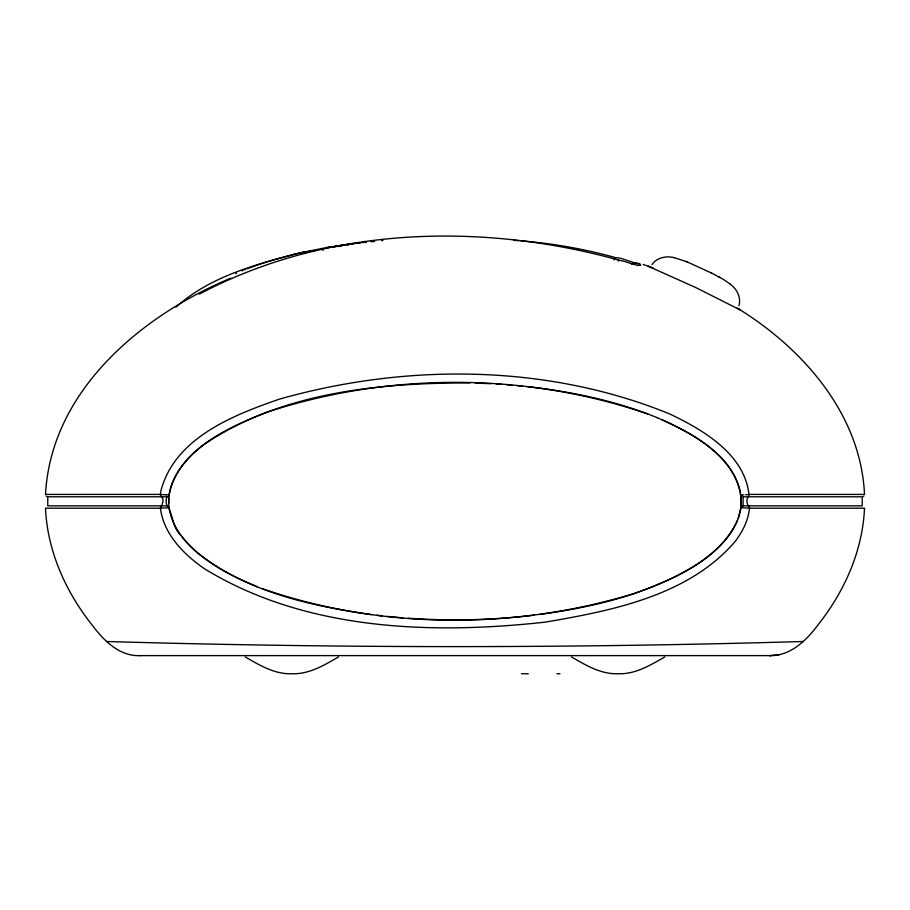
<?xml version="1.0" encoding="UTF-8"?>
<svg xmlns="http://www.w3.org/2000/svg" width="910" height="910" viewBox="0 0 910 910"><rect width="100%" height="100%" fill="white"/><g stroke="black" fill="none" stroke-linecap="round" stroke-linejoin="round"><path stroke-width="1.36" d="M647.897 414.004C525.946 372.133 389.15 372.042 266.767 412.275C228.148 427.507 179.918 448.687 169.396 493.186C169.226 494.335 169.237 495.813 168.066 496.462C165.029 496.541 166.109 506.313 167.599 505.949C172.911 514.537 172.49 527.959 181.136 535.58M160.399 508.201C162.048 504.732 164.744 499.965 161.491 496.587C159.364 495.12 160.945 492.196 161.07 490.16C175.22 437.858 233.233 415.017 279.7 399.058C406.235 363.283 546.921 363.852 669.578 413.902C703.43 429.941 745.813 454.954 749.101 496.075C745.62 498.066 746.712 504.675 749.487 507.291C748.737 519.815 742.583 531.588 735.155 541.495C688.563 595.709 612.18 610.712 545.238 622.133C431.067 634.714 305.533 630.505 204.909 569.034C184.013 554.725 163.777 534.443 160.399 508.201L45.5 508.189C47.343 550.527 65.224 590.715 91.125 623.782C102.944 639.491 118.436 656.394 139.89 655.621M469.856 382.928C379.151 382.837 281.52 392.153 204.42 444.285C186.539 457.628 169.351 476.851 168.714 500.307C168.213 520.77 181.374 538.856 196.207 551.733C245.609 591.614 310.128 605.878 371.633 614.637M168.737 499.601L168.737 503.071M168.771 498.896L168.805 498.191M539.596 614.489C594.264 606.959 649.865 594.037 697.049 564.245C717.216 551.005 737.362 532.384 740.933 507.302C744.209 460.631 693.602 433.308 657.157 417.679M741.104 505.835L740.877 494.824L743.106 496.78L743.106 505.835L740.99 507.302L738.283 518.268M741.047 506.324L741.024 506.574M169.021 495.791L169.146 494.812M738.909 305.749C741.4 297.411 736.736 288.766 729.979 283.92M614.045 259.873C614.261 253.128 633.553 264.548 639.537 263.365C644.519 269.258 622.235 259.976 621.109 260.749C483.028 221.926 327.577 225.919 199.256 294.18M618.322 261.09L618.629 260.067M737.453 520.543C718.32 560.913 673.116 579.454 633.587 593.684C513.57 630.027 380.892 629.674 262.114 588.611M175.812 307.296C209.903 276.356 256.916 263.98 300.618 252.775M651.913 264.708C656.77 257.485 666.404 255.596 674.446 257.723M769.837 655.621C791.165 655.996 807.102 639.639 818.875 623.782C844.776 590.715 862.657 550.527 864.5 508.189L749.601 508.201M631.551 264.298L633.758 262.853L636.409 262.899M863.078 496.598L863.829 496.075M338.509 656.974C324.085 665.221 309.218 674.367 291.882 673.741C274.547 674.367 259.68 665.221 245.256 656.974M664.744 656.974C650.32 665.221 635.453 674.367 618.117 673.741C600.782 674.367 585.915 665.221 571.491 656.974M230.844 278.107C141.278 315.634 51.051 390.606 45.5 494.426L160.387 494.414M235.758 273.603L236.52 273.262M637.478 265.481L640.754 265.31M242.174 270.85L243.015 270.498M244.722 269.815L245.586 269.462M247.349 268.769L248.237 268.427M249.147 268.086L250.967 267.392M251.888 267.051L253.765 266.357M254.709 266.016L258.577 264.651M259.566 264.321L261.568 263.638M262.569 263.297L266.687 261.966M267.733 261.636L273.046 259.998M274.137 259.68L293.452 254.47M305.737 252.787C304.77 250.762 303.144 252.855 306.135 251.911M293.464 254.402L305.498 251.683M300.436 252.775L325.825 247.713L357.334 243.038M321.73 249.317L323.164 250.25M161.263 508.099L167.861 507.734M748.691 494.528L745.699 494.767M353.023 243.561L327.464 247.554L328.908 247.486M310.81 251.217L308.183 251.615M314.325 250.694L315.383 250.534M352.864 243.721L354.297 243.55M332.639 247.054L336.347 246.599M355.253 243.436L360.212 242.708M340.169 246.132L341.944 245.916M357.641 243.152L360.997 242.765M534.386 615.137C492.503 620.199 450.143 621.109 408.055 618.231M347.654 245.245L348.325 245.165M362.123 242.492L366.229 242.196M363.386 242.504L365.285 242.299M365.456 242.14L366.411 242.037M770.076 655.621L779.096 654.711M370.757 241.616L374.397 241.286M372.304 241.605L374.59 241.389M381.722 240.684L382.939 240.593M743.97 494.824L741.639 494.892M803.462 641.505L801.471 641.55C570.365 648.318 339.089 648.273 107.983 641.539L106.55 641.505M749.601 494.414L864.5 494.426C860.94 414.3 802.893 348.268 737.282 308.092M166.86 496.78L47.764 496.78L47.764 505.835L166.837 505.835M743.152 496.78L862.236 496.78L862.236 505.835L743.152 505.835M139.401 655.621L770.599 655.621M521.476 673.741L528.335 673.741M556.886 673.741L559.968 673.741M741.468 507.712L749.089 508.155M167.554 494.869L165.893 494.824M165.631 494.812L160.945 494.471M475.156 383.064L490.979 383.713M496.223 384.009L501.467 384.35M513.524 240.331L518.905 240.706M521.066 240.877C552.757 243.402 584.197 248.965 614.83 257.416M506.688 384.725L511.909 385.158M402.834 617.844L387.216 616.434M517.13 385.624L522.329 386.136M527.538 386.682C571.833 391.63 615.956 400.81 657.316 417.724M376.82 615.285L382.018 615.877M674.321 257.689L687.107 261.841M643.142 264.435L653.084 267.961M649.285 266.539L648.261 266.266L695.627 287.503L739.989 309.832L739.091 309.184M685.958 261.352L711.688 273.125M257.439 586.802C229.638 575.427 201.463 560.97 182.296 537.105M661.741 419.624C694.103 434.457 732.22 455.273 740.581 492.958M718.752 276.765L719.856 277.345M711.233 272.886L723.53 279.472L730.082 284M46.171 496.075L46.922 496.598M321.389 248.487L321.594 249.602M338.577 245.563L338.748 246.69"/></g></svg>
